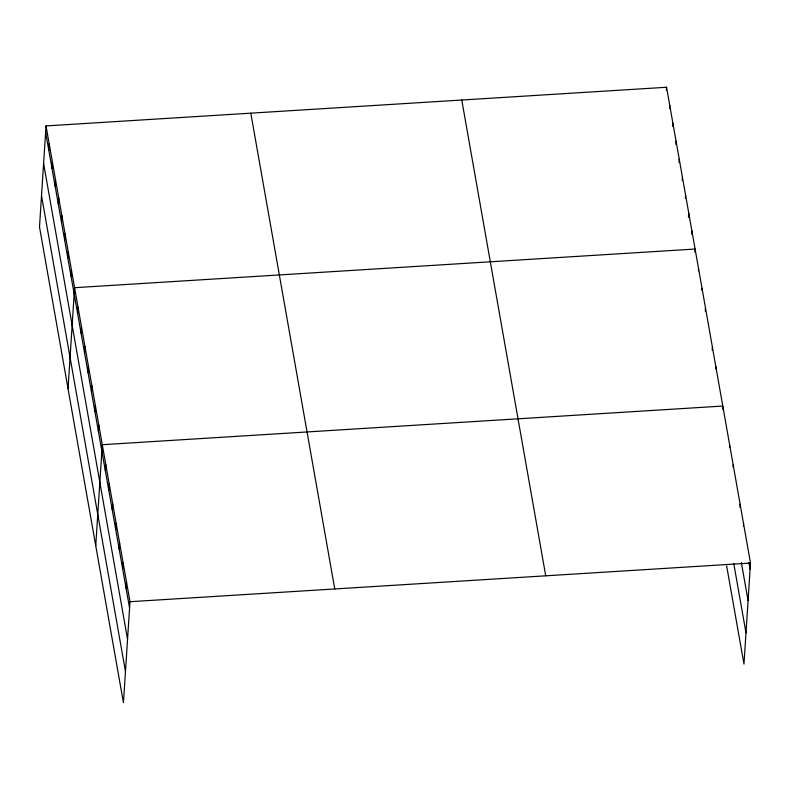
<?xml version="1.0" encoding="UTF-8"?>
<svg xmlns="http://www.w3.org/2000/svg" width="790" height="790" viewBox="0 0 790 790"><rect width="100%" height="100%" fill="white"/><g stroke="black" fill="none" stroke-linecap="round" stroke-linejoin="round"><path stroke-width="1.19" d="M46.027 125.926L39.5 226.937L123.447 702.735L129.985 601.713L46.027 125.926L666.553 87.265L750.5 563.063L743.973 664.074L726.652 565.946M48.792 150.219L49.207 143.899M51.962 168.201L52.377 161.871M55.142 186.173L55.547 179.853M58.312 204.146L58.717 197.826M61.482 222.118L61.887 215.798M64.652 240.091L65.056 233.771M67.822 258.063L68.236 251.743M70.991 276.046L71.406 269.716M68.039 388.71L74.576 287.698L695.091 249.038L694.884 252.198M77.627 313.64L78.042 307.32M81.094 333.271L81.498 326.951M84.56 352.893L84.965 346.573M88.016 372.525L88.431 366.204M91.482 392.146L91.887 385.826M94.948 411.778L95.353 405.458M98.404 431.399L98.819 425.079M95.748 545.722L102.275 444.711L722.801 406.05L722.593 409.21M105.337 470.652L105.742 464.332M108.793 490.284L109.208 483.954M112.259 509.906L112.664 503.586M115.725 529.537L116.13 523.207M119.181 549.159L119.596 542.839M122.648 568.79L123.052 562.46M126.114 588.412L126.519 582.092M666.345 90.425L666.553 87.265M669.515 108.408L669.723 105.248M672.685 126.38L672.892 123.22M675.855 144.353L676.062 141.193M679.035 162.325L679.232 159.165M682.205 180.298L682.412 177.138M685.374 198.28L685.582 195.11M688.475 217.299L688.752 213.093M691.714 234.225L691.922 231.065M698.419 270.772L698.558 268.669M701.885 290.394L702.024 288.291M705.273 311.082L705.48 307.912M712.205 350.335L712.412 347.166M715.73 368.9L715.868 366.797M729.585 447.407L729.723 445.303M733.051 467.038L733.189 464.925M739.904 507.338L740.112 504.178M743.439 525.913L743.578 523.81M129.985 601.713L750.5 563.063M748.871 562.45L750.095 569.383M741.346 562.529L748.071 600.627M733.762 563.556L745.987 632.83M461.775 100.024L545.732 575.821M250.805 113.168L334.753 588.965M45.623 132.246L129.57 608.043M43.598 163.5L127.555 639.288M41.524 195.693L125.472 671.48"/></g></svg>
